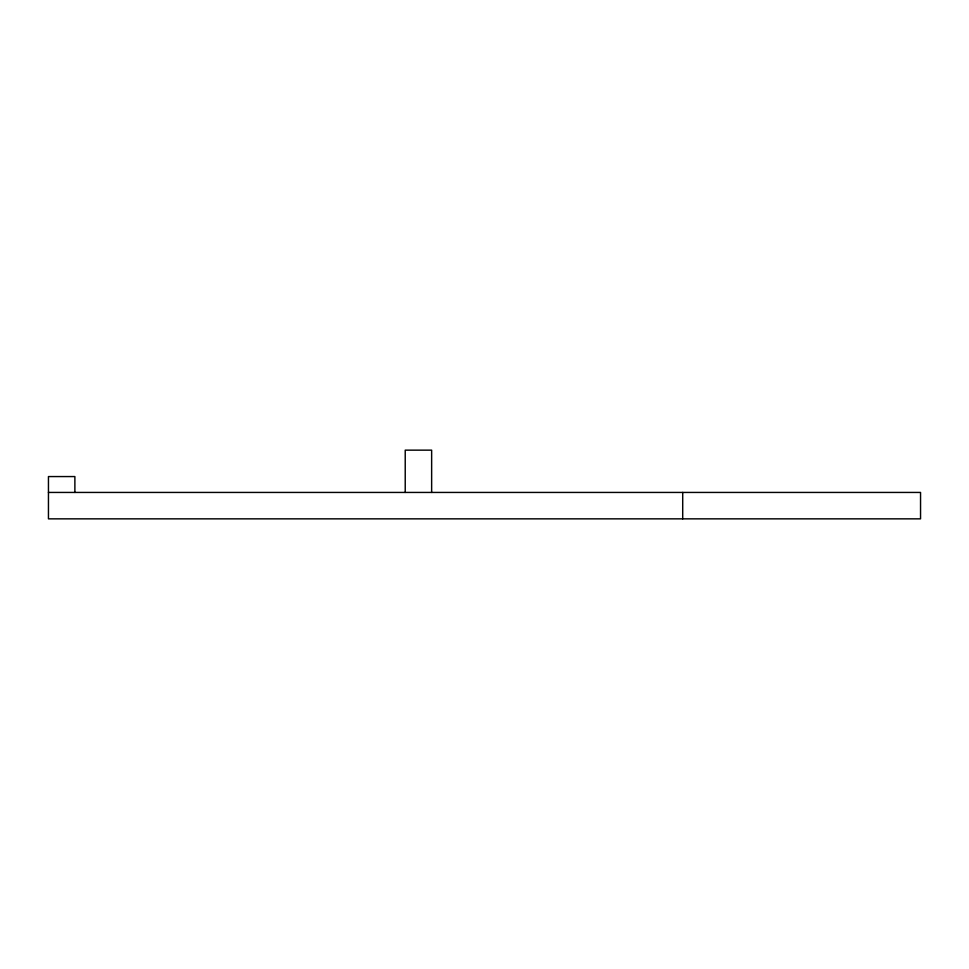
<?xml version="1.0" encoding="UTF-8"?>
<svg xmlns="http://www.w3.org/2000/svg" width="969" height="969" viewBox="0 0 969 969"><rect width="100%" height="100%" fill="white"/><g stroke="black" fill="none" stroke-linecap="round" stroke-linejoin="round"><path stroke-width="1.45" d="M48.45 492.434L920.55 492.434L920.55 518.851L48.45 518.851L48.45 476.566L74.879 476.566L74.879 492.434M682.709 492.434L682.709 518.851M431.641 492.434L431.641 450.149L405.224 450.149L405.224 492.434"/></g></svg>
